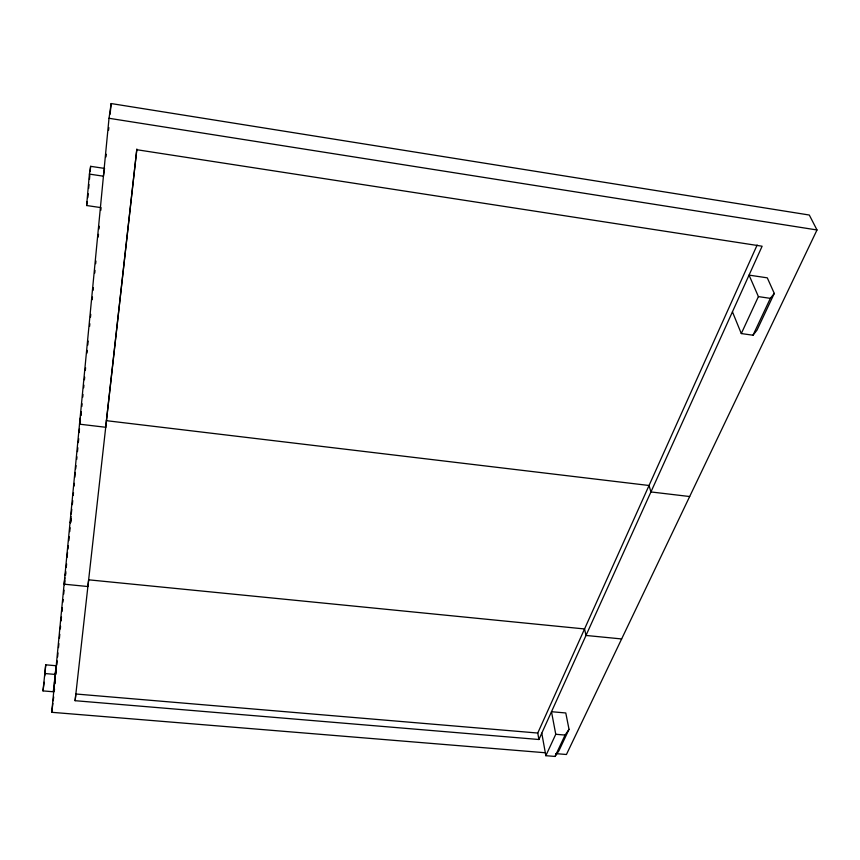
<?xml version="1.0" encoding="UTF-8"?>
<svg xmlns="http://www.w3.org/2000/svg" width="860" height="860" viewBox="0 0 860 860"><rect width="100%" height="100%" fill="white"/><g stroke="black" fill="none" stroke-linecap="round" stroke-linejoin="round"><path stroke-width="1.29" d="M43 690.903L45.72 664.823L56.136 665.737L53.352 691.773L43 690.903L44.172 682.238M44.72 676.014L45.72 664.823M100.405 207.54L86.613 205.518L89.408 174.096L90.633 166.324L104.544 168.42L103.426 176.203L89.408 174.096M87.828 197.639L88.182 193.715M88.644 188.501L88.999 184.588M89.462 179.364L89.816 175.451M90.16 171.538L90.633 166.324M54.459 683.12L54.975 677.766M55.362 673.756L55.749 669.746M545.046 752.736L51.74 712.306L109.016 118.282L111.155 103.555L809.303 215.032L817 229.975L566.439 754.5L555.743 753.618M67.058 557.366L67.531 552.496M71.004 516.57L70.38 522.966L70.961 518.569M71.251 514.011L71.788 509.26M74.798 477.311L75.261 472.462M79.12 432.558L79.496 428.731M54.255 691.644L54.513 688.978M55.029 683.635L55.287 680.97M55.932 674.294L56.319 670.284M56.835 664.952L57.222 660.942M57.609 656.943L57.996 652.933M58.512 647.591L58.899 643.592M59.415 638.249L59.802 634.25M60.318 628.907L60.576 626.241M61.092 620.899L61.479 616.889M62.006 611.557L62.393 607.547M62.909 602.204L63.167 599.538M63.683 594.196L64.07 590.196M64.586 584.854L64.973 580.855M65.489 575.512L65.747 572.846M66.263 567.503L66.607 563.913M68.864 540.617L69.241 536.758M69.735 531.62L70.111 527.76M70.606 522.611L70.982 518.752M72.347 504.627L72.734 500.638M73.251 495.317L73.508 492.651M74.154 485.997L74.411 483.331M76.723 459.39L76.981 456.8M77.475 451.629L77.852 447.748M78.357 442.567L78.733 438.686M80.969 415.563L81.216 412.972M81.85 406.457L82.108 403.791M82.754 397.116L83.011 394.45M83.656 387.774L83.915 385.108M84.431 379.776L84.689 377.099M85.333 370.434L85.591 367.768M87.01 353.084L87.269 350.418M87.784 345.075L88.171 341.076M89.591 326.402L89.849 323.725M90.493 317.06L90.762 314.384M92.181 299.71L92.439 297.044M93.084 290.368L93.342 287.702M94.761 273.018L95.019 270.352M95.664 263.687L95.922 261.01M98.244 236.994L98.502 234.328M99.018 228.986L99.276 226.32M100.824 210.302L101.082 207.636M105.995 156.928L106.253 154.262M108.575 130.247L108.833 127.581M110.123 114.23L111.155 103.555M105.662 427.269L136.772 149.715L762.121 246.218L538.919 739.503L75.11 700.696L136.858 149.017M75.11 700.696L75.863 693.999L537.758 733.042L757.144 245.025M53.352 691.773L53.825 688.064M51.74 712.306L52.89 703.34M53.212 700.782L53.696 696.933M67.94 549.078L68.37 545.767M64.93 577.769L64.091 584.187L87.913 586.531L88.666 579.823L584.553 628.95L586.004 635.454L621.63 638.948M65.263 575.2L65.769 571.352M80.034 424.002L80.464 420.744M75.648 468.947L76.078 465.668M80.367 417.874L79.518 424.173L105.769 427.28M80.7 415.358L81.216 411.575M86.613 205.518L87.225 201.573M545.853 755.693L555.764 734.279L551.486 711.714L565.783 712.972L569.03 729.312L558.968 750.683L555.044 756.445L545.853 755.693L541.779 733.182M741.298 333.562L758.402 296.603L749.049 275.114L767.292 277.844L774.29 293.411L756.993 330.154L753.016 335.217L741.298 333.562L732.441 311.825M555.044 756.445L565.084 735.074L569.03 729.312M753.016 335.217L770.345 298.356L774.29 293.411M555.764 734.279L565.084 735.074M44.548 673.498L55.018 674.412M106.414 420.68L649.042 485.491L650.934 491.941L689.666 496.532M758.402 296.603L770.345 298.356M109.016 118.282L817 229.975M537.758 733.042L538.919 739.503"/></g></svg>
